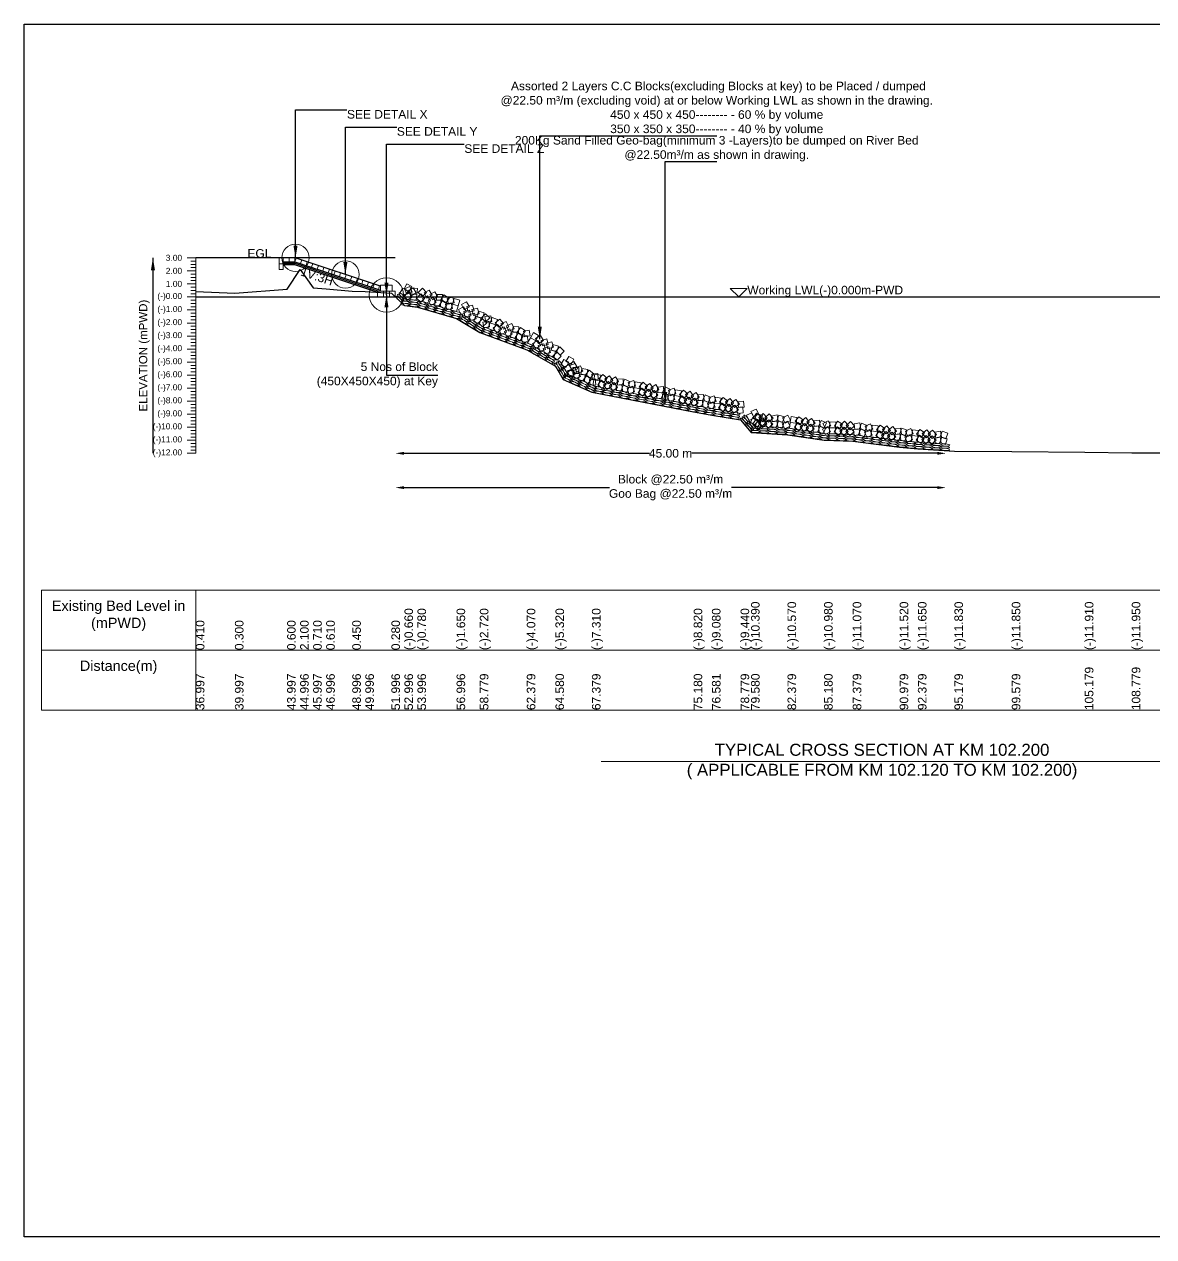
# Model space of a CAD drawing. Header units: inches. Extents: x 89000 to 845017, y -7071 to 0.
# Drawn here: x 205000 to 211584, y -7071 to 0 of the extents above; entities that cross this region are included whole.
import ezdxf

# ---------------------------------------------------------------- set-up
doc = ezdxf.new("R2010")
doc.units = ezdxf.units.IN
doc.header["$LTSCALE"] = 7
doc.header["$MEASUREMENT"] = 0
for name, color, linetype, lineweight in [('Cross section Data Border', 7, 'Continuous', 9), ('Cross Section Labels', 7, 'Continuous', 9), ('Existing_Bed_Level for Xsection', 7, 'Continuous', 25), ('Long Section Labels', 7, 'Continuous', 9)]:
    doc.layers.add(name, color=color, linetype=linetype, lineweight=lineweight)
doc.styles.get("Standard").update_dxf_attribs({"font": 'arial.ttf'})
doc.dimstyles.new('Appron Lebeling Style', dxfattribs={"dimtxt": 50, "dimasz": 50, "dimexe": 0.18, "dimexo": 0.0625, "dimgap": 0.09, "dimtad": 0, "dimtih": 1, "dimtoh": 1, "dimdec": 4, "dimzin": 0, "dimdsep": 46, "dimtxsty": 'Standard', "dimcen": 0.09, "dimse1": 1, "dimse2": 1, "dimadec": 0, "dimazin": 0, "dimtfac": 1, "dimtdec": 4, "dimtofl": 0, "dimtmove": 0, "dimatfit": 3, "dimfxl": 1, "dimtolj": 1, "dimtzin": 0, "dimarcsym": 0})
doc.dimstyles.get("Standard").update_dxf_attribs({"dimtxt": 0.18, "dimasz": 0.18, "dimexe": 0.18, "dimexo": 0.0625, "dimgap": 0.09, "dimtad": 0, "dimtih": 1, "dimtoh": 1, "dimdec": 4, "dimzin": 0, "dimdsep": 46, "dimtxsty": 'Standard', "dimcen": 0.09, "dimadec": 0, "dimazin": 0, "dimtfac": 1, "dimtdec": 4, "dimtofl": 0, "dimtmove": 0, "dimatfit": 3, "dimfxl": 1, "dimtolj": 1, "dimtzin": 0, "dimarcsym": 0})

# ---------------------------------------------------------------- blocks, each defined once
blk = doc.blocks.new('*D9')
at = {"layer": 'Cross Section Labels', "color": 0, "lineweight": -2, "transparency": 16777216}
for p, q in [((207212.5, -2502.3), (208643.8, -2502.3)), ((210322.2, -2502.3), (208891, -2502.3))]:
    blk.add_line(p, q, dxfattribs=at)
at = {"layer": 'Cross Section Labels', "color": 0, "transparency": 16777216}
for points in [[(207212.5, -2493.9), (207212.5, -2510.6), (207162.5, -2502.3)], [(210322.2, -2493.9), (210322.2, -2510.6), (210372.2, -2502.3)]]:
    blk.add_solid(points, dxfattribs=at)
at = {"layer": 'Defpoints', "color": 0, "transparency": 16777216}
for p in [(207162.5, -1590.3), (210372.2, -2486.2), (210372.2, -2502.3)]:
    blk.add_point(p, dxfattribs=at)
at = {"layer": 'Cross Section Labels', "color": 0, "transparency": 16777216, "insert": (208767.4, -2502.3), "char_height": 50, "attachment_point": 5}
blk.add_mtext('\\A1;45.00 m', dxfattribs=at)
blk = doc.blocks.new('*D10')
at = {"layer": 'Cross Section Labels', "color": 0, "lineweight": -2, "transparency": 16777216}
for p, q in [((207212.5, -2702.3), (208411.8, -2702.3)), ((210322.2, -2702.3), (209123, -2702.3))]:
    blk.add_line(p, q, dxfattribs=at)
at = {"layer": 'Cross Section Labels', "color": 0, "transparency": 16777216}
for points in [[(207212.5, -2693.9), (207212.5, -2710.6), (207162.5, -2702.3)], [(210322.2, -2693.9), (210322.2, -2710.6), (210372.2, -2702.3)]]:
    blk.add_solid(points, dxfattribs=at)
at = {"layer": 'Defpoints', "color": 0, "transparency": 16777216}
for p in [(207162.5, -1590.3), (210372.2, -2486.2), (210372.2, -2702.3)]:
    blk.add_point(p, dxfattribs=at)
at = {"layer": 'Cross Section Labels', "color": 0, "transparency": 16777216, "insert": (208767.4, -2702.3), "char_height": 50, "attachment_point": 5}
blk.add_mtext('\\A1;Block @22.50 m³/m ^JGoo Bag @22.50 m³/m ', dxfattribs=at)

msp = doc.modelspace()

# ---------------------------------------------------------------- linework, layer by layer
msp.add_lwpolyline([(205000, 0), (215000, 0), (215000, -7071), (205000, -7071)], close=True)
at = {"layer": 'Cross section Data Border'}
msp.add_lwpolyline([(205100, -3300), (212858.90214, -3300), (212858.90214, -4000), (205100, -4000)], close=True, dxfattribs=at)
for points in [[(206000, -3300), (206000, -4000)], [(205100, -3650), (212858.90214, -3650)]]:
    msp.add_lwpolyline(points, dxfattribs=at)
at = {"layer": 'Cross Section Labels'}
msp.add_lwpolyline([(209164.54003, -1590.28), (209214.54003, -1540.28), (209114.54003, -1540.28)], close=True, dxfattribs=at)
msp.add_lwpolyline([(208362, -4300), (210000, -4300), (211638, -4300)], dxfattribs=at)
for centre, radius in [((206581.14003, -1362.28), 80), ((206871.84003, -1459.18), 80), ((207111.24003, -1578.88), 100)]:
    msp.add_circle(centre, radius, dxfattribs=at)
at = {"layer": 'Existing_Bed_Level for Xsection'}
for points in [[(207162.54003, -1362.28), (206000, -1362.28)], [(207077.04003, -1527.58), (206584.65009, -1363.45002), (206581.14003, -1362.28), (206577.4401, -1362.28), (206509.0401, -1362.28)], [(206509.0401, -1385.08), (206577.4401, -1385.08), (207077.04003, -1551.61331)], [(206509.0401, -1392.68), (206576.20679, -1392.68), (207066.40679, -1556.08)], [(206509.0401, -1400.28), (206574.97348, -1400.28), (207059.94003, -1561.93552)], [(206000, -1559.12), (206227.97267, -1567.48), (206531.96665, -1544.68), (206607.94233, -1430.68), (206683.96364, -1536.32), (206759.93932, -1543.92), (206911.93631, -1556.08), (206987.91199, -1559.12), (207139.90898, -1569), (207215.88466, -1640.44), (207291.90597, -1649.56), (207519.87864, -1715.68), (207655.4139, -1797), (207928.98906, -1899.6), (208096.28507, -1994.6), (208141.8805, -2072.12), (208308.98906, -2145.84), (208901.86834, -2260.6), (209008.36535, -2280.36), (209175.40759, -2307.72), (209236.26697, -2379.92), (209448.98906, -2393.6), (209661.85903, -2424.76), (209828.98906, -2431.6), (210102.60643, -2465.8), (210208.98906, -2475.68), (210421.85168, -2489.36), (210756.25132, -2490.88), (211181.84572, -2495.44), (211455.40248, -2498.48), (211622.6033, -2500)], [(206000, -1590.28), (211896.24317, -1590.28)]]:
    msp.add_lwpolyline(points, dxfattribs=at)
at = {"layer": 'Long Section Labels'}
for points in [[(206000, -1362.28), (205950, -1362.28)], [(206000, -1381.28), (205970, -1381.28)], [(206000, -1400.28), (205970, -1400.28)], [(206000, -2502.28), (206000, -2426.28), (206000, -2350.28), (206000, -2274.28), (206000, -2198.28), (206000, -2122.28), (206000, -2046.28), (206000, -1970.28), (206000, -1894.28), (206000, -1818.28), (206000, -1742.28), (206000, -1666.28), (206000, -1590.28), (206000, -1514.28), (206000, -1438.28), (206000, -1362.28)], [(206000, -1438.28), (205950, -1438.28)], [(206000, -1419.28), (205970, -1419.28)], [(206000, -1457.28), (205970, -1457.28)], [(206000, -1476.28), (205970, -1476.28)], [(206000, -1514.28), (205950, -1514.28)], [(206000, -1495.28), (205970, -1495.28)], [(206000, -1533.28), (205970, -1533.28)], [(206000, -1552.28), (205970, -1552.28)], [(206000, -1590.28), (205950, -1590.28)], [(206000, -1571.28), (205970, -1571.28)], [(206000, -1609.28), (205970, -1609.28)], [(206000, -1666.28), (205950, -1666.28)], [(206000, -1628.28), (205970, -1628.28)], [(206000, -1647.28), (205970, -1647.28)], [(206000, -1685.28), (205970, -1685.28)], [(206000, -1742.28), (205950, -1742.28)], [(206000, -1704.28), (205970, -1704.28)], [(206000, -1723.28), (205970, -1723.28)], [(206000, -1761.28), (205970, -1761.28)], [(206000, -1818.28), (205950, -1818.28)], [(206000, -1780.28), (205970, -1780.28)], [(206000, -1799.28), (205970, -1799.28)], [(206000, -1837.28), (205970, -1837.28)], [(206000, -1894.28), (205950, -1894.28)], [(206000, -1856.28), (205970, -1856.28)], [(206000, -1875.28), (205970, -1875.28)], [(206000, -1970.28), (205950, -1970.28)], [(206000, -1913.28), (205970, -1913.28)], [(206000, -1932.28), (205970, -1932.28)], [(206000, -1951.28), (205970, -1951.28)], [(206000, -2046.28), (205950, -2046.28)], [(206000, -1989.28), (205970, -1989.28)], [(206000, -2008.28), (205970, -2008.28)], [(206000, -2027.28), (205970, -2027.28)], [(206000, -2065.28), (205970, -2065.28)], [(206000, -2084.28), (205970, -2084.28)], [(206000, -2103.28), (205970, -2103.28)], [(206000, -2122.28), (205950, -2122.28)], [(206000, -2141.28), (205970, -2141.28)], [(206000, -2160.28), (205970, -2160.28)], [(206000, -2179.28), (205970, -2179.28)], [(206000, -2198.28), (205950, -2198.28)], [(206000, -2217.28), (205970, -2217.28)], [(206000, -2236.28), (205970, -2236.28)], [(206000, -2255.28), (205970, -2255.28)], [(206000, -2274.28), (205950, -2274.28)], [(206000, -2293.28), (205970, -2293.28)], [(206000, -2312.28), (205970, -2312.28)], [(206000, -2331.28), (205970, -2331.28)], [(206000, -2350.28), (205950, -2350.28)], [(206000, -2369.28), (205970, -2369.28)], [(206000, -2388.28), (205970, -2388.28)], [(206000, -2426.28), (205950, -2426.28)], [(206000, -2407.28), (205970, -2407.28)], [(206000, -2445.28), (205970, -2445.28)], [(206000, -2464.28), (205970, -2464.28)], [(206000, -2502.28), (205950, -2502.28)], [(206000, -2483.28), (205970, -2483.28)]]:
    msp.add_lwpolyline(points, dxfattribs=at)
for points in [[(206509.0401, -1362.28), (206486.2401, -1362.28), (206486.2401, -1396.48), (206509.0401, -1396.48)], [(206509.0401, -1396.48), (206486.2401, -1396.48), (206486.2401, -1430.68), (206509.0401, -1430.68)], [(206543.2401, -1362.28), (206509.0401, -1362.28), (206509.0401, -1385.08), (206543.2401, -1385.08)], [(206577.4401, -1362.28), (206543.2401, -1362.28), (206543.2401, -1385.08), (206577.4401, -1385.08)], [(206617.09506, -1374.26501), (206584.65009, -1363.45002), (206577.4401, -1385.08), (206609.88507, -1395.89499)], [(206649.54003, -1385.08), (206617.09506, -1374.26501), (206609.88507, -1395.89499), (206642.33004, -1406.70998)], [(206681.985, -1395.89499), (206649.54003, -1385.08), (206642.33004, -1406.70998), (206674.77501, -1417.52497)], [(206714.42997, -1406.70998), (206681.985, -1395.89499), (206674.77501, -1417.52497), (206707.21998, -1428.33996)], [(206746.87494, -1417.52497), (206714.42997, -1406.70998), (206707.21998, -1428.33996), (206739.66494, -1439.15495)], [(206779.31991, -1428.33996), (206746.87494, -1417.52497), (206739.66494, -1439.15495), (206772.10991, -1449.96994)], [(206811.76488, -1439.15495), (206779.31991, -1428.33996), (206772.10991, -1449.96994), (206804.55488, -1460.78493)], [(206844.20984, -1449.96994), (206811.76488, -1439.15495), (206804.55488, -1460.78493), (206836.99985, -1471.59992)], [(206876.65481, -1460.78493), (206844.20984, -1449.96994), (206836.99985, -1471.59992), (206869.44482, -1482.41491)], [(206909.09978, -1471.59992), (206876.65481, -1460.78493), (206869.44482, -1482.41491), (206901.88979, -1493.2299)], [(206941.54475, -1482.41491), (206909.09978, -1471.59992), (206901.88979, -1493.2299), (206934.33476, -1504.04489)], [(206973.98972, -1493.2299), (206941.54475, -1482.41491), (206934.33476, -1504.04489), (206966.77973, -1514.85988)], [(207006.43469, -1504.04489), (206973.98972, -1493.2299), (206966.77973, -1514.85988), (206999.2247, -1525.67486)], [(207038.87966, -1514.85988), (207006.43469, -1504.04489), (206999.2247, -1525.67486), (207031.66966, -1536.48985)], [(207071.32463, -1525.67486), (207038.87966, -1514.85988), (207031.66966, -1536.48985), (207064.11463, -1547.30484)], [(207111.24003, -1521.88), (207077.04003, -1521.88), (207077.04003, -1556.08), (207111.24003, -1556.08)], [(207145.44003, -1521.88), (207111.24003, -1521.88), (207111.24003, -1556.08), (207145.44003, -1556.08)], [(207236.41737, -1554.31983), (207206.28418, -1538.14482), (207190.10917, -1568.27801), (207220.24236, -1584.45302)], [(207259.84527, -1529.40451), (207229.71208, -1513.2295), (207213.53707, -1543.36269), (207243.67026, -1559.5377)], [(207247.81132, -1530.04163), (207216.35924, -1543.47318), (207229.79079, -1574.92526), (207261.24287, -1561.49371)], [(207285.14586, -1565.35393), (207267.14892, -1536.27214), (207238.06713, -1554.26907), (207256.06407, -1583.35086)], [(207291.77266, -1541.61564), (207257.81614, -1537.542), (207253.74249, -1571.49852), (207287.69902, -1575.57217)], [(207345.11838, -1564.69046), (207321.42112, -1540.03119), (207296.76185, -1563.72846), (207320.45911, -1588.38772)], [(207360.53205, -1550.51284), (207330.56328, -1566.99048), (207347.04092, -1596.95925), (207377.00969, -1580.48161)], [(207094.14003, -1556.08), (207059.94003, -1556.08), (207059.94003, -1590.28), (207094.14003, -1590.28)], [(207128.34003, -1556.08), (207094.14003, -1556.08), (207094.14003, -1590.28), (207128.34003, -1590.28)], [(207162.54003, -1556.08), (207128.34003, -1556.08), (207128.34003, -1590.28), (207162.54003, -1590.28)], [(207243.73768, -1563.99815), (207212.2856, -1577.4297), (207225.71715, -1608.88178), (207257.16923, -1595.45023)], [(207261.71795, -1590.26925), (207243.72102, -1561.18746), (207214.63923, -1579.1844), (207232.63617, -1608.26618)], [(207287.69902, -1575.57217), (207253.74249, -1571.49852), (207249.66885, -1605.45505), (207283.62538, -1609.52869)], [(207335.59179, -1597.53683), (207311.89453, -1572.87756), (207287.23526, -1596.57483), (207310.93252, -1621.2341)], [(207351.00546, -1583.35921), (207321.03669, -1599.83685), (207337.51433, -1629.80563), (207367.4831, -1613.32798)], [(207400.33484, -1622.83607), (207383.83334, -1592.88043), (207353.8777, -1609.38194), (207370.3792, -1639.33758)], [(207409.86143, -1589.9897), (207393.35992, -1560.03406), (207363.40428, -1576.53557), (207379.90579, -1606.49121)], [(207427.39605, -1608.88604), (207393.20308, -1608.19219), (207392.50923, -1642.38515), (207426.70219, -1643.079)], [(207436.92263, -1576.03967), (207402.72967, -1575.34582), (207402.03582, -1609.53878), (207436.22878, -1610.23263)], [(207466.28254, -1629.38777), (207437.0246, -1611.67866), (207419.31548, -1640.9366), (207448.57342, -1658.64572)], [(207475.80913, -1596.5414), (207446.55118, -1578.83229), (207428.84207, -1608.09023), (207458.10001, -1625.79934)], [(207488.17585, -1624.00527), (207454.96188, -1632.1583), (207463.11491, -1665.37228), (207496.32888, -1657.21925)], [(207497.70244, -1591.1589), (207464.48847, -1599.31193), (207472.6415, -1632.52591), (207505.85547, -1624.37288)], [(207539.20482, -1609.7091), (207506.35845, -1600.18251), (207496.83186, -1633.02888), (207529.67823, -1642.55547)], [(207594.73529, -1648.25113), (207578.11779, -1618.35968), (207548.22634, -1634.97718), (207564.84384, -1664.86863)], [(207529.67823, -1642.55547), (207496.83186, -1633.02888), (207487.30527, -1665.87526), (207520.15164, -1675.40185)], [(207577.13972, -1677.5775), (207560.52222, -1647.68605), (207530.63077, -1664.30355), (207547.24827, -1694.195)], [(207595.66182, -1667.80418), (207562.4797, -1676.08589), (207570.76141, -1709.26801), (207603.94353, -1700.9863)], [(207613.25739, -1638.47781), (207580.07527, -1646.75952), (207588.35698, -1679.94165), (207621.5391, -1671.65993)], [(207633.27981, -1718.56536), (207624.97167, -1685.38984), (207591.79616, -1693.69798), (207600.10429, -1726.87349)], [(207650.87538, -1689.23899), (207642.56724, -1656.06347), (207609.39173, -1664.37161), (207617.69986, -1697.54712)], [(207680.60105, -1682.65894), (207647.718, -1673.25974), (207638.3188, -1706.1428), (207671.20185, -1715.54199)], [(207712.96584, -1712.4079), (207689.19775, -1687.81689), (207664.60674, -1711.58498), (207688.37484, -1736.17599)], [(207663.00548, -1711.98531), (207630.12242, -1702.58611), (207620.72323, -1735.46916), (207653.60628, -1744.86836)], [(207695.37027, -1741.73426), (207671.60218, -1717.14326), (207647.01117, -1740.91135), (207670.77926, -1765.50236)], [(207706.97194, -1731.73312), (207673.23195, -1737.32354), (207678.82237, -1771.06353), (207712.56237, -1765.47311)], [(207718.98132, -1699.71102), (207685.24133, -1705.30144), (207690.83175, -1739.04143), (207724.57174, -1733.45101)], [(207746.935, -1753.40134), (207714.9129, -1741.39196), (207702.90352, -1773.41406), (207734.92562, -1785.42344)], [(207758.94437, -1721.37924), (207726.92228, -1709.36986), (207714.9129, -1741.39196), (207746.935, -1753.40134)], [(207781.01213, -1777.74477), (207759.26905, -1751.34631), (207732.87059, -1773.08939), (207754.61366, -1799.48785)], [(207793.0215, -1745.72267), (207771.27843, -1719.32421), (207744.87997, -1741.06729), (207766.62304, -1767.46575)], [(207797.46438, -1764.7868), (207766.3238, -1778.92553), (207780.46253, -1810.06612), (207811.60312, -1795.92738)], [(207809.47376, -1732.7647), (207778.33317, -1746.90343), (207792.47191, -1778.04402), (207823.6125, -1763.90528)], [(207855.64136, -1775.89663), (207841.47783, -1744.76731), (207810.34851, -1758.93084), (207824.51204, -1790.06016)], [(207883.68968, -1764.05587), (207849.64979, -1760.75046), (207846.34438, -1794.79035), (207880.38427, -1798.09576)], [(207920.89534, -1787.46997), (207893.07661, -1767.57629), (207873.18293, -1795.39501), (207901.00166, -1815.28869)], [(207843.63198, -1807.91873), (207829.46845, -1776.78941), (207798.33913, -1790.95294), (207812.50266, -1822.08226)], [(207871.68031, -1796.07797), (207837.64041, -1792.77256), (207834.335, -1826.81245), (207868.3749, -1830.11786)], [(207908.88596, -1819.49206), (207881.06723, -1799.59839), (207861.17355, -1827.41711), (207888.99228, -1847.31079)], [(207931.12664, -1815.79876), (207897.38665, -1821.38918), (207902.97707, -1855.12917), (207936.71706, -1849.53875)], [(207943.13602, -1783.77666), (207909.39602, -1789.36708), (207914.98645, -1823.10708), (207948.72644, -1817.51665)], [(207980.32224, -1844.84711), (207950.58266, -1827.95931), (207933.69487, -1857.69889), (207963.43445, -1874.58668)], [(207997.21003, -1815.10753), (207967.47045, -1798.21974), (207950.58266, -1827.95931), (207980.32224, -1844.84711)], [(208027.04276, -1844.49905), (208009.71377, -1815.01438), (207980.22909, -1832.34337), (207997.55809, -1861.82805)], [(208045.32535, -1834.2847), (208012.3512, -1843.35916), (208021.42566, -1876.3333), (208054.39981, -1867.25885)], [(208010.15497, -1874.23863), (207992.82598, -1844.75396), (207963.3413, -1862.08295), (207980.6703, -1891.56762)], [(208028.43756, -1864.02428), (207995.46341, -1873.09874), (208004.53787, -1906.07288), (208037.51202, -1896.99842)], [(208067.2611, -1913.86947), (208058.16039, -1880.90256), (208025.19348, -1890.00327), (208034.2942, -1922.97018)], [(208084.14889, -1884.12989), (208075.04818, -1851.16298), (208042.08127, -1860.2637), (208051.18199, -1893.2306)], [(208096.82056, -1906.57902), (208063.72173, -1897.97047), (208055.11318, -1931.06931), (208088.21202, -1939.67785)], [(208113.70835, -1876.83944), (208080.60952, -1868.23089), (208072.00097, -1901.32973), (208105.09981, -1909.93827)], [(208146.77671, -1905.80431), (208122.42618, -1881.78991), (208098.41177, -1906.14043), (208122.7623, -1930.15484)], [(208129.88892, -1935.54389), (208105.53839, -1911.52948), (208081.52398, -1935.88001), (208105.87451, -1959.89442)], [(208174.49547, -1971.32241), (208144.75027, -1954.44451), (208127.87237, -1984.1897), (208157.61757, -2001.0676)], [(208203.97438, -1953.98361), (208174.22918, -1937.10571), (208157.35128, -1966.8509), (208187.09648, -1983.7288)], [(208221.41048, -1995.96622), (208204.07168, -1966.48731), (208174.59277, -1983.82611), (208191.93157, -2013.30502)], [(208211.76905, -1978.08555), (208179.87764, -1990.4378), (208192.22989, -2022.32921), (208224.1213, -2009.97696)], [(208191.93157, -2013.30502), (208174.59277, -1983.82611), (208145.11386, -2001.16491), (208162.45266, -2030.64382)], [(208197.96524, -2009.37604), (208166.07383, -2021.72829), (208178.42608, -2053.6197), (208210.31749, -2041.26745)], [(208203.1093, -2053.6648), (208202.81244, -2019.46609), (208168.61373, -2019.76295), (208168.91059, -2053.96166)], [(208241.61575, -2055.05364), (208229.23811, -2023.17208), (208197.35655, -2035.54973), (208209.73419, -2067.43129)], [(208232.58821, -2036.326), (208232.29135, -2002.12729), (208198.09264, -2002.42415), (208198.3895, -2036.62286)], [(208255.41956, -2023.76315), (208243.04192, -1991.88159), (208211.16036, -2004.25923), (208223.538, -2036.1408)], [(208270.28971, -2044.82053), (208236.49168, -2039.59243), (208231.26357, -2073.39046), (208265.06161, -2078.61856)], [(208284.09352, -2013.53004), (208250.29549, -2008.30194), (208245.06738, -2042.09997), (208278.86542, -2047.32807)], [(208306.10947, -2070.30434), (208279.46217, -2048.86696), (208258.02479, -2075.51427), (208284.67209, -2096.95165)], [(208319.91328, -2039.01385), (208293.26598, -2017.57647), (208271.8286, -2044.22378), (208298.4759, -2065.66116)], [(208342.32745, -2036.58617), (208308.32498, -2040.25661), (208311.99542, -2074.25908), (208345.99788, -2070.58864)], [(208360.2127, -2046.60602), (208326.63592, -2040.10677), (208320.13667, -2073.68355), (208353.71345, -2080.1828)], [(208397.87324, -2064.92369), (208372.03111, -2042.52225), (208349.62968, -2068.36439), (208375.47181, -2090.76582)], [(208411.93335, -2049.40275), (208383.5877, -2068.53817), (208402.72312, -2096.88382), (208431.06877, -2077.7484)], [(208328.52364, -2067.87666), (208294.52117, -2071.5471), (208298.1916, -2105.54957), (208332.19407, -2101.87913)], [(208353.71345, -2080.1828), (208320.13667, -2073.68355), (208313.63742, -2107.26032), (208347.2142, -2113.75957)], [(208391.37399, -2098.50046), (208365.53186, -2076.09903), (208343.13043, -2101.94116), (208368.97256, -2124.34259)], [(208405.4341, -2082.97953), (208377.08845, -2102.11494), (208396.22387, -2130.46059), (208424.56952, -2111.32518)], [(208458.14995, -2117.80552), (208438.99197, -2089.47512), (208410.66157, -2108.6331), (208429.81955, -2136.9635)], [(208464.6492, -2084.22875), (208445.49122, -2055.89834), (208417.16082, -2075.05633), (208436.3188, -2103.38673)], [(208483.83001, -2101.45172), (208449.71569, -2103.87108), (208452.13505, -2137.9854), (208486.24937, -2135.56604)], [(208490.32926, -2067.87495), (208456.21494, -2070.29431), (208458.6343, -2104.40862), (208492.74862, -2101.98927)], [(208524.42021, -2118.33117), (208493.67267, -2103.3569), (208478.6984, -2134.10444), (208509.44594, -2149.07871)], [(208530.91946, -2084.7544), (208500.17192, -2069.78013), (208485.19765, -2100.52767), (208515.94519, -2115.50194)], [(208545.73314, -2110.97948), (208513.3985, -2122.12), (208524.53902, -2154.45464), (208556.87366, -2143.31412)], [(208552.23239, -2077.40271), (208519.89775, -2088.54322), (208531.03827, -2120.87786), (208563.37291, -2109.73735)], [(208588.75087, -2125.67755), (208555.17409, -2119.1783), (208548.67484, -2152.75507), (208582.25162, -2159.25432)], [(208595.25012, -2092.10077), (208561.67334, -2085.60152), (208555.17409, -2119.1783), (208588.75087, -2125.67755)], [(208632.91066, -2110.41844), (208607.06853, -2088.017), (208584.6671, -2113.85914), (208610.50923, -2136.26057)], [(208646.97077, -2094.8975), (208618.62512, -2114.03292), (208637.76054, -2142.37857), (208666.10619, -2123.24315)], [(208699.68662, -2129.7235), (208680.52864, -2101.39309), (208652.19823, -2120.55108), (208671.35622, -2148.88148)], [(208725.36668, -2113.3697), (208691.25236, -2115.78906), (208693.67172, -2149.90337), (208727.78604, -2147.48401)], [(208765.95688, -2130.24915), (208735.20934, -2115.27488), (208720.23507, -2146.02242), (208750.98261, -2160.99669)], [(208626.41141, -2143.99521), (208600.56928, -2121.59378), (208578.16785, -2147.43591), (208604.00998, -2169.83734)], [(208640.47152, -2128.47428), (208612.12587, -2147.60969), (208631.26129, -2175.95534), (208659.60694, -2156.81993)], [(208693.18737, -2163.30027), (208674.02939, -2134.96987), (208645.69898, -2154.12785), (208664.85697, -2182.45825)], [(208718.86743, -2146.94647), (208684.75311, -2149.36583), (208687.17247, -2183.48015), (208721.28679, -2181.06079)], [(208759.45763, -2163.82592), (208728.71009, -2148.85165), (208713.73582, -2179.59919), (208744.48336, -2194.57346)], [(208780.77056, -2156.47423), (208748.43592, -2167.61474), (208759.57643, -2199.94939), (208791.91107, -2188.80887)], [(208787.26981, -2122.89746), (208754.93517, -2134.03797), (208766.07568, -2166.37261), (208798.41032, -2155.2321)], [(208823.78828, -2171.1723), (208790.21151, -2164.67305), (208783.71226, -2198.24982), (208817.28903, -2204.74907)], [(208830.28753, -2137.59552), (208796.71076, -2131.09627), (208790.21151, -2164.67305), (208823.78828, -2171.1723)], [(208861.44883, -2189.48996), (208835.6067, -2167.08853), (208813.20526, -2192.93066), (208839.0474, -2215.33209)], [(208867.94808, -2155.91319), (208842.10595, -2133.51175), (208819.70451, -2159.35388), (208845.54665, -2181.75532)], [(208875.50894, -2173.96903), (208847.16329, -2193.10444), (208866.2987, -2221.45009), (208894.64435, -2202.31468)], [(208882.00819, -2140.39225), (208853.66254, -2159.52767), (208872.79795, -2187.87332), (208901.1436, -2168.7379)], [(208928.22479, -2208.79502), (208909.0668, -2180.46462), (208880.7364, -2199.6226), (208899.89438, -2227.953)], [(208934.72404, -2175.21824), (208915.56605, -2146.88784), (208887.23565, -2166.04582), (208906.39363, -2194.37623)], [(208959.61486, -2158.4144), (208925.52029, -2161.09775), (208928.20364, -2195.19232), (208962.29821, -2192.50897)], [(209000.3345, -2174.97916), (208969.47197, -2160.24334), (208954.73615, -2191.10586), (208985.59868, -2205.84168)], [(209021.58989, -2167.46271), (208989.34245, -2178.85318), (209000.73291, -2211.10062), (209032.98035, -2199.71015)], [(209062.62772, -2180.65978), (209028.87744, -2175.13179), (209023.34945, -2208.88207), (209057.09973, -2214.41006)], [(209100.80098, -2197.88346), (209074.32341, -2176.2368), (209052.67674, -2202.71437), (209079.15432, -2224.36103)], [(209114.40752, -2181.96341), (209086.62565, -2201.90852), (209106.57076, -2229.6904), (209134.35264, -2209.74528)], [(209168.10603, -2215.25427), (209148.1388, -2187.48829), (209120.37282, -2207.45552), (209140.34005, -2235.2215)], [(208953.37571, -2192.04047), (208919.28114, -2194.72382), (208921.96448, -2228.81839), (208956.05905, -2226.13504)], [(208994.09534, -2208.60523), (208963.23282, -2193.86941), (208948.497, -2224.73194), (208979.35952, -2239.46776)], [(209015.35073, -2201.08879), (208983.10329, -2212.47925), (208994.49376, -2244.72669), (209026.7412, -2233.33623)], [(209057.09973, -2214.41006), (209023.34945, -2208.88207), (209017.82146, -2242.63235), (209051.57174, -2248.16034)], [(209095.273, -2231.63374), (209068.79542, -2209.98707), (209047.14876, -2236.46465), (209073.62633, -2258.11131)], [(209108.87954, -2215.71369), (209081.09766, -2235.6588), (209101.04277, -2263.44068), (209128.82465, -2243.49556)], [(209162.57804, -2249.00455), (209142.61081, -2221.23857), (209114.84483, -2241.2058), (209134.81206, -2268.97178)], [(209187.77567, -2231.91679), (209153.74534, -2235.3192), (209157.14775, -2269.34953), (209191.17809, -2265.94712)], [(209193.30366, -2198.16651), (209159.27333, -2201.56892), (209162.67574, -2235.59925), (209196.70608, -2232.19684)], [(209281.23036, -2274.772), (209266.71356, -2243.80585), (209235.74741, -2258.32264), (209250.2642, -2289.2888)], [(209255.08099, -2296.81402), (209240.5642, -2265.84787), (209209.59805, -2280.36466), (209224.11484, -2311.33082)], [(209276.282, -2304.4825), (209244.12534, -2292.83825), (209232.48108, -2324.99491), (209264.63775, -2336.63917)], [(209293.73647, -2321.35445), (209265.26553, -2302.40596), (209246.31704, -2330.8769), (209274.78798, -2349.82539)], [(209295.93132, -2287.22495), (209267.46037, -2268.27646), (209248.51188, -2296.7474), (209276.98282, -2315.6959)], [(209300.51926, -2342.94174), (209278.47724, -2316.79238), (209252.32787, -2338.8344), (209274.36989, -2364.98377)], [(209302.43137, -2282.44048), (209270.2747, -2270.79622), (209258.63044, -2302.95289), (209290.78711, -2314.59715)], [(209326.66862, -2320.89972), (209304.6266, -2294.75036), (209278.47724, -2316.79238), (209300.51926, -2342.94174)], [(209305.71785, -2304.17794), (209280.02367, -2326.74892), (209302.59466, -2352.4431), (209328.28883, -2329.87212)], [(209307.91269, -2270.04844), (209282.21852, -2292.61942), (209304.7895, -2318.3136), (209330.48368, -2295.74262)], [(209362.41957, -2332.04774), (209339.82813, -2306.37155), (209314.15194, -2328.96298), (209336.74337, -2354.63918)], [(209364.61441, -2297.91824), (209342.02297, -2272.24205), (209316.34678, -2294.83348), (209338.93822, -2320.50968)], [(209385.82187, -2312.57354), (209352.28859, -2319.29358), (209359.00863, -2352.82686), (209392.54191, -2346.10683)], [(209388.01672, -2278.44405), (209354.48343, -2285.16408), (209361.20347, -2318.69737), (209394.73675, -2311.97733)], [(209428.22286, -2324.17686), (209395.82656, -2313.21694), (209384.86664, -2345.61324), (209417.26294, -2356.57316)], [(209430.4177, -2290.04736), (209398.0214, -2279.08744), (209387.06148, -2311.48374), (209419.45778, -2322.44366)], [(209448.4332, -2314.18534), (209417.76969, -2329.33094), (209432.91529, -2359.99445), (209463.5788, -2344.84884)], [(209450.62804, -2280.05584), (209419.96454, -2295.20144), (209435.11014, -2325.86495), (209465.77365, -2310.71935)], [(209498.51686, -2327.11238), (209464.67748, -2322.15896), (209459.72406, -2355.99834), (209493.56344, -2360.95176)], [(209503.47029, -2293.273), (209469.63091, -2288.31958), (209464.67748, -2322.15896), (209498.51686, -2327.11238)], [(209536.97742, -2343.68461), (209510.13568, -2322.4912), (209488.94226, -2349.33295), (209515.78401, -2370.52636)], [(209541.93084, -2309.84523), (209515.0891, -2288.65182), (209493.89569, -2315.49357), (209520.73743, -2336.68698)], [(209550.31135, -2327.53555), (209522.87256, -2347.95008), (209543.2871, -2375.38886), (209570.72588, -2354.97433)], [(209555.26477, -2293.69617), (209527.82599, -2314.1107), (209548.24052, -2341.54948), (209575.6793, -2321.13495)], [(209604.56805, -2359.9087), (209584.13167, -2332.48618), (209556.70915, -2352.92256), (209577.14553, -2380.34507)], [(209609.52147, -2326.06932), (209589.0851, -2298.6468), (209561.66258, -2319.08318), (209582.09895, -2346.5057)], [(209634.42496, -2308.55566), (209600.45739, -2312.53611), (209604.43784, -2346.50368), (209638.40542, -2342.52323)], [(209675.74618, -2323.55692), (209644.3446, -2310.0077), (209630.79539, -2341.40927), (209662.19696, -2354.95849)], [(209685.09147, -2312.20059), (209654.78942, -2328.057), (209670.64583, -2358.35905), (209700.94788, -2342.50264)], [(209729.82499, -2320.29188), (209695.6536, -2318.89338), (209694.25509, -2353.06477), (209728.42649, -2354.46328)], [(209769.8037, -2332.7641), (209740.89871, -2314.48457), (209722.61917, -2343.38956), (209751.52417, -2361.6691)], [(209781.38135, -2315.31291), (209756.2204, -2338.47683), (209779.38432, -2363.63777), (209804.54526, -2340.47385)], [(209838.71744, -2341.85312), (209815.5335, -2316.71063), (209790.39101, -2339.89457), (209813.57495, -2365.03706)], [(209870.69395, -2324.94346), (209836.81746, -2329.63633), (209841.51033, -2363.51283), (209875.38682, -2358.81995)], [(209912.32107, -2339.07368), (209880.6419, -2326.18687), (209867.75508, -2357.86605), (209899.43426, -2370.75286)], [(209933.09528, -2330.31466), (209901.57708, -2343.59032), (209914.85274, -2375.10852), (209946.37094, -2361.83286)], [(209629.47154, -2342.39504), (209595.50397, -2346.37549), (209599.48442, -2380.34306), (209633.45199, -2376.36261)], [(209670.79275, -2357.39629), (209639.39118, -2343.84708), (209625.84197, -2375.24865), (209657.24354, -2388.79787)], [(209683.69296, -2346.37198), (209653.39091, -2362.2284), (209669.24733, -2392.53045), (209699.54938, -2376.67403)], [(209728.42649, -2354.46328), (209694.25509, -2353.06477), (209692.85659, -2387.23617), (209727.02798, -2388.63467)], [(209768.4052, -2366.9355), (209739.5002, -2348.65596), (209721.22067, -2377.56096), (209750.12566, -2395.84049)], [(209779.98284, -2349.4843), (209754.8219, -2372.64822), (209777.98581, -2397.80916), (209803.14676, -2374.64525)], [(209837.31894, -2376.02451), (209814.13499, -2350.88202), (209788.9925, -2374.06597), (209812.17645, -2399.20846)], [(209866.45223, -2358.87939), (209832.57573, -2363.57227), (209837.26861, -2397.44876), (209871.1451, -2392.75589)], [(209908.07935, -2373.00962), (209876.40017, -2360.12281), (209863.51336, -2391.80198), (209895.19253, -2404.68879)], [(209928.85356, -2364.2506), (209897.33536, -2377.52625), (209910.61102, -2409.04445), (209942.12922, -2395.76879)], [(209972.75706, -2376.04214), (209938.82112, -2371.80042), (209934.5794, -2405.73635), (209968.51533, -2409.97808)], [(209976.99878, -2342.1062), (209943.06284, -2337.86448), (209938.82112, -2371.80042), (209972.75706, -2376.04214)], [(210011.55714, -2391.80307), (209984.27626, -2371.17799), (209963.65119, -2398.45887), (209990.93206, -2419.08395)], [(210015.79886, -2357.86713), (209988.51799, -2337.24206), (209967.89291, -2364.52293), (209995.17379, -2385.14801)], [(210024.549, -2375.37756), (209997.54496, -2396.36379), (210018.53119, -2423.36783), (210045.53523, -2402.3816)], [(210028.79073, -2341.44162), (210001.78669, -2362.42785), (210022.77292, -2389.43189), (210049.77696, -2368.44566)], [(210079.47356, -2406.60421), (210058.46583, -2379.61689), (210031.47851, -2400.62462), (210052.48624, -2427.61194)], [(210083.71528, -2372.66828), (210062.70756, -2345.68096), (210035.72024, -2366.68868), (210056.72796, -2393.676)], [(210104.00378, -2388.57145), (210070.12729, -2393.26433), (210074.82016, -2427.14082), (210108.69666, -2422.44795)], [(210108.24551, -2354.63552), (210074.36901, -2359.32839), (210079.06188, -2393.20489), (210112.93838, -2388.51201)], [(210143.60679, -2401.36807), (210111.53461, -2389.4931), (210099.65963, -2421.56528), (210131.73182, -2433.44025)], [(210146.76942, -2367.31462), (210114.69723, -2355.43964), (210102.82226, -2387.51182), (210134.89444, -2399.3868)], [(210164.09257, -2391.95418), (210133.01156, -2406.22339), (210147.28076, -2437.30441), (210178.36178, -2423.0352)], [(210167.2552, -2357.90073), (210136.17418, -2372.16994), (210150.44339, -2403.25096), (210181.52441, -2388.98175)], [(210208.34816, -2402.3465), (210174.29471, -2399.18388), (210171.13209, -2433.23734), (210205.18554, -2436.39996)], [(210211.51079, -2368.29305), (210177.45733, -2365.13043), (210174.29471, -2399.18388), (210208.34816, -2402.3465)], [(210245.94158, -2415.79362), (210217.46984, -2396.84633), (210198.52255, -2425.31807), (210226.99429, -2444.26536)], [(210248.13498, -2381.66403), (210219.66324, -2362.71674), (210200.71595, -2391.18848), (210229.18769, -2410.13577)], [(210257.92223, -2398.6166), (210232.22901, -2421.18867), (210254.80108, -2446.88189), (210280.4943, -2424.30982)], [(210260.11563, -2364.48701), (210234.42241, -2387.05908), (210256.99448, -2412.7523), (210282.6877, -2390.18023)], [(210314.62513, -2426.48401), (210292.03261, -2400.80877), (210266.35737, -2423.40129), (210288.94989, -2449.07653)], [(210316.81853, -2392.35441), (210294.22601, -2366.67917), (210268.55077, -2389.2717), (210291.14329, -2414.94694)], [(210340.22001, -2372.87923), (210306.68701, -2379.60068), (210313.40847, -2413.13368), (210346.94147, -2406.41223)], [(210382.62149, -2384.48075), (210350.22472, -2373.5222), (210339.26618, -2405.91896), (210371.66294, -2416.87751)], [(210338.02661, -2407.00882), (210304.49361, -2413.73027), (210311.21507, -2447.26327), (210344.74807, -2440.54182)], [(210380.42809, -2418.61034), (210348.03132, -2407.65179), (210337.07278, -2440.04855), (210369.46954, -2451.0071)]]:
    msp.add_lwpolyline(points, close=True, dxfattribs=at)
for centre, major_axis in [((207185.39157, -1602.90001), (18.42627, -17.32624)), ((207194.24211, -1593.48755), (18.42627, -17.32624)), ((207203.09265, -1584.0751), (18.42627, -17.32624)), ((207219.29016, -1634.34223), (25.11274, -3.01268)), ((207220.82909, -1621.51421), (25.11274, -3.01268)), ((207222.36803, -1608.68619), (25.11274, -3.01268)), ((207271.05457, -1627.53957), (25.11274, -3.01268)), ((207272.5935, -1614.71155), (25.11274, -3.01268)), ((207327.08411, -1626.13177), (24.29172, -7.04544)), ((207269.51563, -1640.36759), (25.11274, -3.01268)), ((207319.88624, -1650.94903), (24.29172, -7.04544)), ((207323.48517, -1638.5404), (24.29172, -7.04544)), ((207368.46967, -1665.03991), (24.29172, -7.04544)), ((207372.06861, -1652.63128), (24.29172, -7.04544)), ((207375.66754, -1640.22265), (24.29172, -7.04544)), ((207417.0531, -1679.1308), (24.29172, -7.04544)), ((207420.65204, -1666.72217), (24.29172, -7.04544)), ((207424.25097, -1654.31354), (24.29172, -7.04544)), ((207465.63654, -1693.22168), (24.29172, -7.04544)), ((207469.23547, -1680.81305), (24.29172, -7.04544)), ((207472.8344, -1668.40442), (24.29172, -7.04544)), ((207514.21997, -1707.31257), (24.29172, -7.04544)), ((207517.8189, -1694.90394), (24.29172, -7.04544)), ((207521.41784, -1682.49531), (24.29172, -7.04544)), ((207573.21475, -1710.01341), (21.68848, -13.0129)), ((207559.92032, -1732.17111), (21.68848, -13.0129)), ((207566.56754, -1721.09226), (21.68848, -13.0129)), ((207603.29728, -1758.19691), (21.68848, -13.0129)), ((207609.9445, -1747.11806), (21.68848, -13.0129)), ((207616.59171, -1736.03921), (21.68848, -13.0129)), ((207653.32145, -1773.14387), (21.68848, -13.0129)), ((207659.96867, -1762.06501), (21.68848, -13.0129)), ((207700.94819, -1779.58011), (23.68212, -8.8816)), ((207646.67424, -1784.22272), (21.68848, -13.0129)), ((207691.87443, -1803.77458), (23.68212, -8.8816)), ((207696.41131, -1791.67734), (23.68212, -8.8816)), ((207739.23868, -1821.53779), (23.68212, -8.8816)), ((207743.77555, -1809.44055), (23.68212, -8.8816)), ((207748.31243, -1797.34331), (23.68212, -8.8816)), ((207786.60292, -1839.30099), (23.68212, -8.8816)), ((207791.1398, -1827.20375), (23.68212, -8.8816)), ((207795.67667, -1815.10651), (23.68212, -8.8816)), ((207838.50404, -1844.96696), (23.68212, -8.8816)), ((207843.04092, -1832.86972), (23.68212, -8.8816)), ((207890.40516, -1850.63292), (23.68212, -8.8816)), ((207833.96716, -1857.06419), (23.68212, -8.8816)), ((207881.33141, -1874.8274), (23.68212, -8.8816)), ((207885.86828, -1862.73016), (23.68212, -8.8816)), ((207928.69565, -1892.5906), (23.68212, -8.8816)), ((207933.23253, -1880.49336), (23.68212, -8.8816)), ((207937.7694, -1868.39613), (23.68212, -8.8816)), ((207973.78788, -1917.61038), (21.99407, -12.48946)), ((207980.16771, -1906.37542), (21.99407, -12.48946)), ((207986.54754, -1895.14047), (21.99407, -12.48946)), ((208030.53568, -1920.11939), (21.99407, -12.48946)), ((208017.77602, -1942.5893), (21.99407, -12.48946)), ((208024.15585, -1931.35434), (21.99407, -12.48946)), ((208061.76416, -1967.56821), (21.99407, -12.48946)), ((208068.14399, -1956.33326), (21.99407, -12.48946)), ((208074.52382, -1945.09831), (21.99407, -12.48946)), ((208105.51311, -1997.54719), (12.823, -21.80129)), ((208116.64959, -1990.99697), (12.823, -21.80129)), ((208127.78607, -1984.44676), (12.823, -21.80129)), ((208131.15912, -2041.14977), (12.823, -21.80129)), ((208142.2956, -2034.59956), (12.823, -21.80129)), ((208153.43208, -2028.04934), (12.823, -21.80129)), ((208166.58769, -2061.83756), (23.14106, -10.20869)), ((208171.80246, -2050.01671), (23.14106, -10.20869)), ((208161.37291, -2073.65841), (23.14106, -10.20869)), ((208207.65503, -2094.07578), (23.14106, -10.20869)), ((208212.8698, -2082.25493), (23.14106, -10.20869)), ((208218.08457, -2070.43408), (23.14106, -10.20869)), ((208253.93714, -2114.49315), (23.14106, -10.20869)), ((208259.15191, -2102.6723), (23.14106, -10.20869)), ((208264.36668, -2090.85145), (23.14106, -10.20869)), ((208305.43402, -2123.08967), (23.14106, -10.20869)), ((208310.6488, -2111.26882), (23.14106, -10.20869)), ((208352.58253, -2121.37859), (24.83189, -4.80656)), ((208300.21925, -2134.91052), (23.14106, -10.20869)), ((208347.67199, -2146.74771), (24.83189, -4.80656)), ((208350.12726, -2134.06315), (24.83189, -4.80656)), ((208397.33577, -2156.36082), (24.83189, -4.80656)), ((208399.79104, -2143.67626), (24.83189, -4.80656)), ((208402.24631, -2130.99171), (24.83189, -4.80656)), ((208446.99955, -2165.97394), (24.83189, -4.80656)), ((208449.45482, -2153.28938), (24.83189, -4.80656)), ((208451.91009, -2140.60482), (24.83189, -4.80656)), ((208496.66333, -2175.58705), (24.83189, -4.80656)), ((208499.1186, -2162.90249), (24.83189, -4.80656)), ((208501.57387, -2150.21793), (24.83189, -4.80656)), ((208546.32711, -2185.20016), (24.83189, -4.80656)), ((208548.78238, -2172.5156), (24.83189, -4.80656)), ((208551.23765, -2159.83104), (24.83189, -4.80656)), ((208595.99089, -2194.81327), (24.83189, -4.80656)), ((208598.44616, -2182.12872), (24.83189, -4.80656)), ((208600.90143, -2169.44416), (24.83189, -4.80656)), ((208648.10994, -2191.74183), (24.83189, -4.80656)), ((208650.56521, -2179.05727), (24.83189, -4.80656)), ((208700.22899, -2188.67038), (24.83189, -4.80656)), ((208749.89277, -2198.2835), (24.83189, -4.80656)), ((208645.65467, -2204.42639), (24.83189, -4.80656)), ((208695.31845, -2214.0395), (24.83189, -4.80656)), ((208697.77372, -2201.35494), (24.83189, -4.80656)), ((208744.98222, -2223.65261), (24.83189, -4.80656)), ((208747.4375, -2210.96805), (24.83189, -4.80656)), ((208794.646, -2233.26573), (24.83189, -4.80656)), ((208797.10128, -2220.58117), (24.83189, -4.80656)), ((208799.55655, -2207.89661), (24.83189, -4.80656)), ((208844.30978, -2242.87884), (24.83189, -4.80656)), ((208846.76506, -2230.19428), (24.83189, -4.80656)), ((208849.22033, -2217.50972), (24.83189, -4.80656)), ((208893.97356, -2252.49195), (24.83189, -4.80656)), ((208896.42884, -2239.80739), (24.83189, -4.80656)), ((208898.88411, -2227.12283), (24.83189, -4.80656)), ((208943.64774, -2261.78171), (24.86835, -4.6142)), ((208946.00475, -2249.07852), (24.86835, -4.6142)), ((208948.36177, -2236.37534), (24.86835, -4.6142)), ((208993.38444, -2271.01011), (24.86835, -4.6142)), ((208995.74146, -2258.30692), (24.86835, -4.6142)), ((208998.09847, -2245.60374), (24.86835, -4.6142)), ((209045.19919, -2266.75481), (24.96021, -4.08825)), ((209047.28754, -2254.00471), (24.96021, -4.08825)), ((209097.20795, -2262.18121), (24.96021, -4.08825)), ((209147.12837, -2270.35772), (24.96021, -4.08825)), ((209043.11084, -2279.50492), (24.96021, -4.08825)), ((209093.03125, -2287.68143), (24.96021, -4.08825)), ((209095.1196, -2274.93132), (24.96021, -4.08825)), ((209142.95166, -2295.85793), (24.96021, -4.08825)), ((209145.04001, -2283.10783), (24.96021, -4.08825)), ((209191.07088, -2316.27879), (16.3013, -19.33891)), ((209200.94953, -2307.9518), (16.3013, -19.33891)), ((209210.82818, -2299.62482), (16.3013, -19.33891)), ((209223.67348, -2354.9566), (16.3013, -19.33891)), ((209233.55213, -2346.62962), (16.3013, -19.33891)), ((209243.43078, -2338.30263), (16.3013, -19.33891)), ((209260.01536, -2374.9739), (25.24066, -1.62321)), ((209260.84452, -2362.08053), (25.24066, -1.62321)), ((209261.67368, -2349.18716), (25.24066, -1.62321)), ((209310.49668, -2378.22031), (25.24066, -1.62321)), ((209311.32584, -2365.32695), (25.24066, -1.62321)), ((209312.155, -2352.43358), (25.24066, -1.62321)), ((209360.978, -2381.46673), (25.24066, -1.62321)), ((209361.80716, -2368.57336), (25.24066, -1.62321)), ((209362.63632, -2355.68), (25.24066, -1.62321)), ((209411.45932, -2384.71315), (25.24066, -1.62321)), ((209412.28848, -2371.81978), (25.24066, -1.62321)), ((209413.11765, -2358.92641), (25.24066, -1.62321)), ((209462.35513, -2389.02769), (25.0261, -3.66333)), ((209464.22643, -2376.24392), (25.0261, -3.66333)), ((209466.09772, -2363.46016), (25.0261, -3.66333)), ((209512.40734, -2396.35435), (25.0261, -3.66333)), ((209514.27863, -2383.57059), (25.0261, -3.66333)), ((209516.14992, -2370.78682), (25.0261, -3.66333)), ((209562.45954, -2403.68102), (25.0261, -3.66333)), ((209564.33083, -2390.89725), (25.0261, -3.66333)), ((209566.20212, -2378.11348), (25.0261, -3.66333)), ((209612.51174, -2411.00768), (25.0261, -3.66333)), ((209614.38303, -2398.22391), (25.0261, -3.66333)), ((209616.25433, -2385.44015), (25.0261, -3.66333)), ((209664.43524, -2405.55058), (25.0261, -3.66333)), ((209666.30653, -2392.76681), (25.0261, -3.66333)), ((209712.96181, -2407.45522), (25.27164, -1.03427)), ((209713.49013, -2394.54603), (25.27164, -1.03427)), ((209763.5051, -2409.52377), (25.27164, -1.03427)), ((209764.03342, -2396.61457), (25.27164, -1.03427)), ((209814.57671, -2398.68312), (25.27164, -1.03427)), ((209867.5654, -2403.8704), (25.09751, -3.13699)), ((209917.76042, -2410.14438), (25.09751, -3.13699)), ((209662.56394, -2418.33434), (25.0261, -3.66333)), ((209712.43348, -2420.36441), (25.27164, -1.03427)), ((209762.97677, -2422.43296), (25.27164, -1.03427)), ((209813.52006, -2424.5015), (25.27164, -1.03427)), ((209814.04838, -2411.59231), (25.27164, -1.03427)), ((209864.36054, -2429.51089), (25.09751, -3.13699)), ((209865.96297, -2416.69065), (25.09751, -3.13699)), ((209914.55556, -2435.78487), (25.09751, -3.13699)), ((209916.15799, -2422.96462), (25.09751, -3.13699)), ((209964.75058, -2442.05885), (25.09751, -3.13699)), ((209966.35301, -2429.2386), (25.09751, -3.13699)), ((209967.95544, -2416.41836), (25.09751, -3.13699)), ((210014.9456, -2448.33283), (25.09751, -3.13699)), ((210016.54803, -2435.51258), (25.09751, -3.13699)), ((210018.15046, -2422.69234), (25.09751, -3.13699)), ((210065.14063, -2454.60681), (25.09751, -3.13699)), ((210066.74305, -2441.78656), (25.09751, -3.13699)), ((210068.34548, -2428.96632), (25.09751, -3.13699)), ((210115.17312, -2460.4793), (25.18442, -2.33894)), ((210116.36789, -2447.61466), (25.18442, -2.33894)), ((210117.56266, -2434.75002), (25.18442, -2.33894)), ((210165.54197, -2465.15717), (25.18442, -2.33894)), ((210166.73674, -2452.29253), (25.18442, -2.33894)), ((210167.9315, -2439.42789), (25.18442, -2.33894)), ((210215.74188, -2469.64066), (25.24073, -1.62214)), ((210216.57049, -2456.74725), (25.24073, -1.62214)), ((210217.39911, -2443.85385), (25.24073, -1.62214)), ((210266.22333, -2472.88494), (25.24073, -1.62214)), ((210267.05195, -2459.99154), (25.24073, -1.62214)), ((210267.88057, -2447.09813), (25.24073, -1.62214)), ((210316.70479, -2476.12922), (25.24073, -1.62214)), ((210317.53341, -2463.23582), (25.24073, -1.62214)), ((210318.36203, -2450.34242), (25.24073, -1.62214)), ((210367.18625, -2479.3735), (25.24073, -1.62214)), ((210368.01487, -2466.4801), (25.24073, -1.62214)), ((210368.84348, -2453.5867), (25.24073, -1.62214))]:
    msp.add_ellipse(centre, major_axis=major_axis, ratio=0.255, dxfattribs=at)

# ---------------------------------------------------------------- texts
at = {"layer": 'Cross section Data Border', "char_height": 60, "width": 800, "attachment_point": 5}
for s, insert in [('Existing Bed Level in (mPWD)', (205550, -3450)), ('Distance(m)', (205550, -3750))]:
    msp.add_mtext(s, dxfattribs=dict(at, insert=insert))
at = {"layer": 'Cross Section Labels'}
for s, insert, char_height, attachment_point in [(' Assorted 2 Layers C.C Blocks(excluding Blocks at key) to be Placed / dumped^J@22.50 m³/m (excluding void) at or below Working LWL as shown in the drawing.^J450 x 450 x 450-------- - 60 % by volume^J350 x 350 x 350-------- - 40 % by volume', (209036.42806, -650), 50, 8), ('SEE DETAIL X', (206881.14003, -500), 50, 1), ('SEE DETAIL Y', (207171.84003, -600), 50, 1), ('SEE DETAIL Z', (207565.14003, -700), 50, 1), ('200Kg Sand Filled Geo-bag(minimum 3 -Layers)to be dumped on River Bed^J@22.50m³/m as shown in drawing.', (209036.42806, -800), 50, 8), ('EGL', (206440.6401, -1362.28), 50, 9), ('Working LWL(-)0.000m-PWD', (209214.54003, -1590.28), 50, 7), ('5 Nos of Block ^J(450X450X450) at Key', (207411.24003, -2046.28), 50, 6), ('TYPICAL CROSS SECTION AT KM 102.200^J( APPLICABLE FROM KM 102.120 TO KM 102.200)', (210000, -4300), 70, 5)]:
    msp.add_mtext(s, dxfattribs=dict(at, insert=insert, char_height=char_height, attachment_point=attachment_point))
at = {"layer": 'Cross Section Labels', "insert": (206714.47338, -1446.77997), "char_height": 50, "attachment_point": 2, "rotation": 341.565051177}
msp.add_mtext('1V:3H', dxfattribs=at)
at = {"layer": 'Long Section Labels', "char_height": 35, "attachment_point": 6}
for s, insert in [('3.00', (205920, -1362.28)), ('2.00', (205920, -1438.28)), ('1.00', (205920, -1514.28)), ('(-)0.00', (205920, -1590.28)), ('(-)1.00', (205920, -1666.28)), ('(-)2.00', (205920, -1742.28)), ('(-)3.00', (205920, -1818.28)), ('(-)4.00', (205920, -1894.28)), ('(-)5.00', (205920, -1970.28)), ('(-)6.00', (205920, -2046.28)), ('(-)7.00', (205920, -2122.28)), ('(-)8.00', (205920, -2198.28)), ('(-)9.00', (205920, -2274.28)), ('(-)10.00', (205920, -2350.28)), ('(-)11.00', (205920, -2426.28)), ('(-)12.00', (205920, -2502.28))]:
    msp.add_mtext(s, dxfattribs=dict(at, insert=insert))
at = {"layer": 'Long Section Labels', "rotation": 90}
for s, insert, char_height, attachment_point in [('ELEVATION (mPWD)', (205700, -1932.28), 48, 5), ('(-)10.390', (209236.26697, -3650), 50, 1), ('(-)10.570', (209448.98906, -3650), 50, 1), ('(-)10.980', (209661.85903, -3650), 50, 1), ('(-)11.070', (209828.98906, -3650), 50, 1), ('(-)11.520', (210102.60643, -3650), 50, 1), ('(-)11.650', (210208.98906, -3650), 50, 1), ('(-)11.830', (210421.85168, -3650), 50, 1), ('(-)11.850', (210756.25132, -3650), 50, 1), ('(-)11.910', (211181.84572, -3650), 50, 1), ('(-)11.950', (211455.40248, -3650), 50, 1), ('(-)0.660', (207215.88466, -3650), 50, 1), ('(-)0.780', (207291.90597, -3650), 50, 1), ('(-)1.650', (207519.87864, -3650), 50, 1), ('(-)2.720', (207655.4139, -3650), 50, 1), ('(-)4.070', (207928.98906, -3650), 50, 1), ('(-)5.320', (208096.28507, -3650), 50, 1), ('(-)7.310', (208308.98906, -3650), 50, 1), ('(-)8.820', (208901.86834, -3650), 50, 1), ('(-)9.080', (209008.36535, -3650), 50, 1), ('(-)9.440', (209175.40759, -3650), 50, 1), ('0.410', (206000, -3650), 50, 1), ('0.300', (206227.97267, -3650), 50, 1), ('0.600', (206531.96665, -3650), 50, 1), ('2.100', (206607.94233, -3650), 50, 1), ('0.710', (206683.96364, -3650), 50, 1), ('0.610', (206759.93932, -3650), 50, 1), ('0.450', (206911.93631, -3650), 50, 1), ('0.280', (207139.90898, -3650), 50, 1), ('36.997', (206000, -4000), 50, 1), ('39.997', (206227.97267, -4000), 50, 1), ('43.997', (206531.96665, -4000), 50, 1), ('44.996', (206607.94233, -4000), 50, 1), ('45.997', (206683.96364, -4000), 50, 1), ('46.996', (206759.93932, -4000), 50, 1), ('48.996', (206911.93631, -4000), 50, 1), ('49.996', (206987.91199, -4000), 50, 1), ('51.996', (207139.90898, -4000), 50, 1), ('52.996', (207215.88466, -4000), 50, 1), ('53.996', (207291.90597, -4000), 50, 1), ('56.996', (207519.87864, -4000), 50, 1), ('58.779', (207655.4139, -4000), 50, 1), ('62.379', (207928.98906, -4000), 50, 1), ('64.580', (208096.28507, -4000), 50, 1), ('67.379', (208308.98906, -4000), 50, 1), ('75.180', (208901.86834, -4000), 50, 1), ('76.581', (209008.36535, -4000), 50, 1), ('78.779', (209175.40759, -4000), 50, 1), ('79.580', (209236.26697, -4000), 50, 1), ('82.379', (209448.98906, -4000), 50, 1), ('85.180', (209661.85903, -4000), 50, 1), ('87.379', (209828.98906, -4000), 50, 1), ('90.979', (210102.60643, -4000), 50, 1), ('92.379', (210208.98906, -4000), 50, 1), ('95.179', (210421.85168, -4000), 50, 1), ('99.579', (210756.25132, -4000), 50, 1), ('105.179', (211181.84572, -4000), 50, 1), ('108.779', (211455.40248, -4000), 50, 1)]:
    msp.add_mtext(s, dxfattribs=dict(at, insert=insert, char_height=char_height, attachment_point=attachment_point))

# ---------------------------------------------------------------- dimensions: what is measured, and where the dimension line sits
at = {"layer": 'Cross Section Labels'}
for base, text, picture, middle in [((210372.23267, -2502.28), '45.00 m', '*D9', (208767.38635, -2502.28)), ((210372.23267, -2702.28), 'Block @22.50 m³/m ^JGoo Bag @22.50 m³/m ', '*D10', (208767.38635, -2702.28))]:
    dim = msp.add_linear_dim(base=base, p1=(207162.54003, -1590.28), p2=(210372.23267, -2486.17115), text=text, dimstyle='Appron Lebeling Style', dxfattribs=at)
    dim.commit()
    dim.dimension.update_dxf_attribs({"geometry": picture, "text_midpoint": middle})

# ---------------------------------------------------------------- leaders
at = {"layer": 'Cross Section Labels', "annotation_type": 0, "has_hookline": 1}
for points, hookline_direction, text_width in [([(206581.14003, -1362.28), (206581.14003, -500), (206881.05003, -500)], 0, 466.13233), ([(206871.84003, -1459.18), (206871.84003, -600), (207171.75003, -600)], 0, 466.03001), ([(207111.24003, -1578.88), (207111.24003, -700), (207565.05003, -700)], 0, 460.91405), ([(208005.07702, -1835.88343), (208005.07702, -650), (209036.33806, -650)], 0, 2510.77763), ([(208736.42806, -2215.69561), (208736.42806, -800), (209036.33806, -800)], 0, 2345.7367), ([(207111.24003, -1578.88), (207111.24003, -2046.28), (207411.33003, -2046.28)], 1, 701.90996)]:
    msp.add_leader(points, dimstyle='Standard', override={"dimasz": 72}, dxfattribs=dict(at, hookline_direction=hookline_direction, text_width=text_width))
at = {"layer": 'Long Section Labels'}
msp.add_leader([(205750, -1362.28), (205750, -2502.28)], dimstyle='Standard', override={"dimasz": 72}, dxfattribs=at)

doc.saveas('drawing.dxf')
